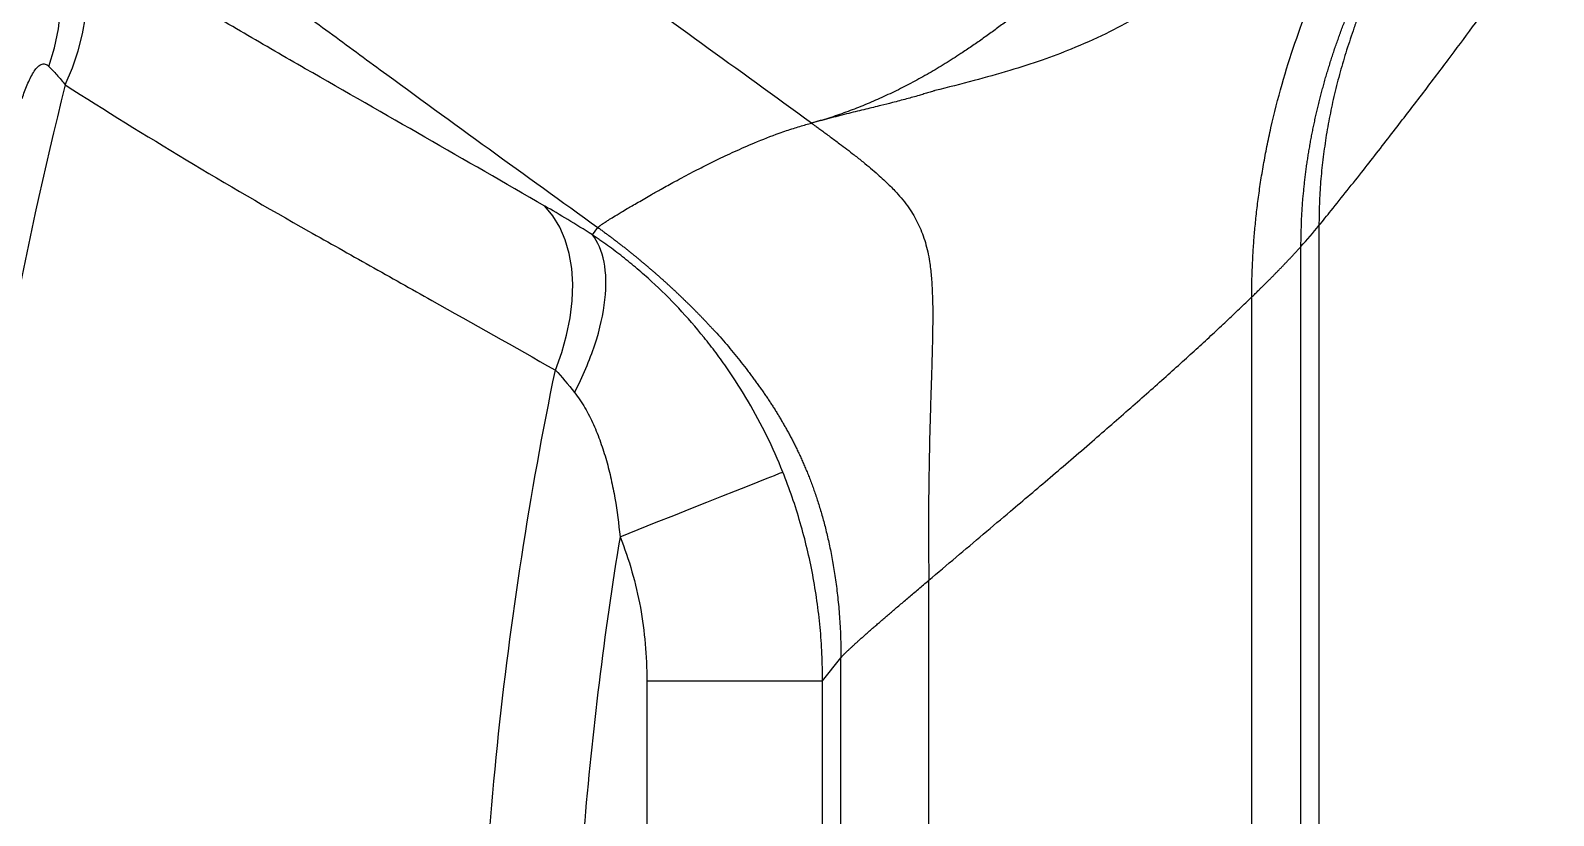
# Model space of a CAD drawing. Extents: x 412 to 492, y 622 to 766.
# Drawn here: x 464.4 to 475.19, y 684.4 to 689.96 of the extents above; entities that cross this region are included whole.
import ezdxf

# ---------------------------------------------------------------- set-up
doc = ezdxf.new("R2010")
doc.units = 0
doc.header["$MEASUREMENT"] = 0
doc.layers.add('1', color=4, linetype='Continuous')
doc.layers.add('GEOMETRY', color=4, linetype='Continuous', lineweight=25)

# ---------------------------------------------------------------- blocks, each defined once
blk = doc.blocks.new('2024 Beam 220V LL')
at = {"layer": 'GEOMETRY'}
for p, q in [((56.429, 45.757), (56.469, 45.808)), ((61.575, 45.822), (61.575, 34.566)), ((61.448, 34.695), (61.448, 45.674)), ((61.099, 34.934), (61.099, 45.317)), ((58.812, 35.834), (58.812, 43.311)), ((58.06, 42.599), (58.189, 42.762)), ((58.189, 36.087), (58.189, 42.762)), ((56.815, 42.599), (56.815, 36.249)), ((58.06, 36.25), (58.06, 42.599))]:
    blk.add_line(p, q, dxfattribs=at)
at = {"layer": 'GEOMETRY', "flags": 128}
for points in [[(52.58, 46.949), (52.62, 47.081), (52.648, 47.215), (52.662, 47.349), (52.663, 47.48), (52.651, 47.608), (52.625, 47.731), (52.587, 47.848), (52.536, 47.956), (52.473, 48.054), (52.399, 48.142)], [(52.58, 46.949), (52.62, 47.081), (52.648, 47.215), (52.662, 47.349), (52.663, 47.48), (52.651, 47.608), (52.625, 47.731), (52.587, 47.848), (52.536, 47.956), (52.473, 48.054), (52.399, 48.142)], [(52.696, 46.818), (52.747, 46.938), (52.787, 47.059), (52.818, 47.179), (52.838, 47.298), (52.848, 47.413), (52.846, 47.524), (52.834, 47.629), (52.811, 47.728), (52.778, 47.818), (52.734, 47.9), (52.681, 47.971)], [(52.696, 46.818), (52.747, 46.938), (52.787, 47.059), (52.818, 47.179), (52.838, 47.298), (52.848, 47.413), (52.846, 47.524), (52.834, 47.629), (52.811, 47.728), (52.778, 47.818), (52.734, 47.9), (52.681, 47.971)], [(56.167, 44.799), (56.212, 44.923), (56.247, 45.046), (56.272, 45.169), (56.286, 45.29), (56.29, 45.407), (56.283, 45.519), (56.265, 45.624), (56.236, 45.722), (56.198, 45.812), (56.15, 45.891), (56.092, 45.96)], [(56.625, 43.619), (56.754, 43.67), (56.882, 43.721), (57.006, 43.77), (57.126, 43.818), (57.239, 43.863), (57.345, 43.905), (57.442, 43.943), (57.528, 43.978), (57.604, 44.008), (57.667, 44.033), (57.718, 44.053), (57.755, 44.068), (57.778, 44.077)]]:
    blk.add_lwpolyline(points, dxfattribs=at)
at = {"layer": 'GEOMETRY'}
for points, knots in [([(57.981, 46.548), (57.461, 46.923), (56.942, 47.3), (56.163, 47.871), (55.903, 48.062), (55.578, 48.301), (55.513, 48.349), (55.383, 48.445), (55.318, 48.493), (55.125, 48.638), (54.867, 48.833), (54.613, 49.033), (54.36, 49.234), (54.234, 49.336), (53.858, 49.643), (53.611, 49.851), (52.88, 50.487), (52.405, 50.924), (51.481, 51.827), (51.032, 52.291), (50.377, 53.009), (50.163, 53.251), (49.741, 53.741), (49.534, 53.989), (49.128, 54.49), (48.929, 54.743), (48.635, 55.128), (48.539, 55.256), (48.395, 55.451), (48.347, 55.516), (48.252, 55.646), (48.205, 55.711), (47.778, 56.297), (47.401, 56.819), (47.027, 57.34)], [0, 0, 0, 0, 0.125, 0.125, 0.1875, 0.1875, 0.203125, 0.203125, 0.21875, 0.21875, 0.25, 0.28125, 0.28125, 0.3125, 0.3125, 0.375, 0.375, 0.5, 0.5, 0.625, 0.625, 0.6875, 0.6875, 0.75, 0.75, 0.8125, 0.8125, 0.84375, 0.84375, 0.859375, 0.859375, 0.875, 0.875, 1, 1, 1, 1]), ([(45.765, 56.551), (46.132, 56.034), (46.501, 55.519), (46.919, 54.939), (46.965, 54.875), (47.058, 54.746), (47.105, 54.682), (47.245, 54.49), (47.34, 54.362), (47.627, 53.981), (47.821, 53.73), (48.416, 52.985), (48.826, 52.498), (49.357, 51.903), (49.464, 51.785), (49.68, 51.55), (49.788, 51.433), (50.116, 51.085), (50.338, 50.857), (51.012, 50.181), (51.474, 49.743), (52.184, 49.105), (52.424, 48.896), (52.91, 48.484), (53.156, 48.281), (53.653, 47.882), (53.905, 47.686), (54.286, 47.397), (54.413, 47.302), (54.606, 47.161), (54.67, 47.114), (54.798, 47.02), (54.862, 46.973), (55.44, 46.55), (55.954, 46.178), (56.469, 45.808)], [0, 0, 0, 0, 0.125, 0.125, 0.140625, 0.140625, 0.15625, 0.15625, 0.1875, 0.1875, 0.25, 0.25, 0.375, 0.375, 0.40625, 0.40625, 0.4375, 0.4375, 0.5, 0.5, 0.625, 0.625, 0.6875, 0.6875, 0.75, 0.75, 0.8125, 0.8125, 0.84375, 0.84375, 0.859375, 0.859375, 0.875, 0.875, 1, 1, 1, 1]), ([(64.901, 51.001), (64.878, 50.983), (64.832, 50.946), (64.764, 50.891), (64.697, 50.835), (64.63, 50.78), (64.565, 50.724), (64.499, 50.669), (64.435, 50.614), (64.371, 50.558), (64.308, 50.503), (64.245, 50.447), (64.183, 50.392), (64.122, 50.337), (64.062, 50.282), (64.002, 50.226), (63.943, 50.171), (63.885, 50.116), (63.827, 50.061), (63.77, 50.005), (63.535, 49.776), (63.151, 49.372), (62.727, 48.851), (62.424, 48.416), (62.212, 48.07), (62.03, 47.725), (61.916, 47.466), (61.852, 47.298), (61.823, 47.221), (61.797, 47.143), (61.771, 47.065), (61.748, 46.988), (61.725, 46.91), (61.705, 46.833), (61.685, 46.755), (61.668, 46.677), (61.652, 46.6), (61.637, 46.522), (61.624, 46.444), (61.613, 46.366), (61.603, 46.289), (61.594, 46.211), (61.587, 46.133), (61.582, 46.055), (61.578, 45.977), (61.576, 45.9), (61.576, 45.848), (61.575, 45.822)], [0, 0, 0, 0, 0.0138767, 0.027668, 0.0413743, 0.0549959, 0.0685331, 0.0819863, 0.0953558, 0.1086419, 0.121845, 0.1349655, 0.1480037, 0.1609601, 0.1738349, 0.1866285, 0.1993415, 0.2119741, 0.2245268, 0.2370001, 0.2493942, 0.3794626, 0.4994242, 0.5658746, 0.6295447, 0.690681, 0.7495615, 0.7626219, 0.7756002, 0.7885003, 0.8013263, 0.8140823, 0.8267725, 0.8394012, 0.8519726, 0.8644911, 0.8769611, 0.8893871, 0.9017737, 0.9141254, 0.9264467, 0.9387424, 0.9510171, 0.9632755, 0.9755223, 0.9877622, 1, 1, 1, 1]), ([(61.099, 45.317), (61.099, 45.332), (61.099, 45.364), (61.1, 45.412), (61.101, 45.461), (61.103, 45.511), (61.105, 45.562), (61.108, 45.614), (61.111, 45.667), (61.115, 45.722), (61.119, 45.777), (61.125, 45.833), (61.13, 45.89), (61.137, 45.949), (61.145, 46.008), (61.153, 46.068), (61.162, 46.129), (61.172, 46.191), (61.183, 46.254), (61.194, 46.318), (61.207, 46.383), (61.221, 46.449), (61.253, 46.596), (61.31, 46.82), (61.402, 47.112), (61.504, 47.389), (61.612, 47.647), (61.73, 47.897), (61.863, 48.154), (62.023, 48.431), (62.207, 48.721), (62.392, 48.985), (62.536, 49.176), (62.632, 49.297), (62.697, 49.378), (62.763, 49.457), (62.83, 49.535), (62.898, 49.613), (62.944, 49.664), (62.967, 49.69)], [0, 0, 0, 0, 0.009641, 0.019499, 0.029575, 0.039868, 0.05038, 0.061109, 0.072056, 0.083222, 0.094607, 0.106211, 0.118034, 0.130077, 0.14234, 0.154823, 0.167528, 0.180454, 0.193602, 0.206973, 0.220566, 0.234383, 0.248423, 0.313603, 0.376598, 0.437395, 0.49596, 0.548883, 0.608255, 0.67409, 0.746402, 0.819807, 0.872884, 0.894089, 0.915288, 0.936481, 0.957666, 0.97884, 1, 1, 1, 1]), ([(61.448, 45.674), (61.448, 45.686), (61.448, 45.712), (61.449, 45.75), (61.45, 45.788), (61.451, 45.826), (61.452, 45.864), (61.454, 45.902), (61.457, 45.941), (61.459, 45.979), (61.462, 46.017), (61.466, 46.055), (61.47, 46.093), (61.474, 46.132), (61.478, 46.17), (61.483, 46.208), (61.488, 46.246), (61.494, 46.285), (61.5, 46.323), (61.506, 46.361), (61.513, 46.4), (61.52, 46.438), (61.527, 46.476), (61.535, 46.515), (61.543, 46.553), (61.551, 46.591), (61.56, 46.63), (61.569, 46.668), (61.579, 46.707), (61.588, 46.745), (61.599, 46.783), (61.609, 46.822), (61.62, 46.86), (61.631, 46.899), (61.643, 46.937), (61.655, 46.976), (61.667, 47.014), (61.68, 47.053), (61.693, 47.092), (61.707, 47.13), (61.72, 47.169), (61.735, 47.207), (61.749, 47.246), (61.764, 47.285), (61.779, 47.323), (61.795, 47.362), (61.811, 47.401), (61.827, 47.439), (61.844, 47.478), (61.861, 47.517), (61.878, 47.555), (61.896, 47.594), (61.914, 47.633), (61.932, 47.672), (61.96, 47.729), (61.998, 47.804), (62.046, 47.897), (62.097, 47.991), (62.15, 48.084), (62.205, 48.178), (62.262, 48.271), (62.321, 48.365), (62.382, 48.458), (62.445, 48.552), (62.51, 48.646), (62.578, 48.739), (62.647, 48.833), (62.718, 48.927), (62.792, 49.02), (62.867, 49.114), (62.945, 49.208), (63.024, 49.302), (63.106, 49.396), (63.161, 49.458), (63.189, 49.489)], [0, 0, 0, 0, 0.008873, 0.01775, 0.026632, 0.03552, 0.044413, 0.053314, 0.062223, 0.07114, 0.080067, 0.089004, 0.097952, 0.106911, 0.115883, 0.124868, 0.133868, 0.142882, 0.151911, 0.160957, 0.17002, 0.1791, 0.188199, 0.197318, 0.206456, 0.215614, 0.224794, 0.233996, 0.243221, 0.252469, 0.261742, 0.271039, 0.280362, 0.289711, 0.299087, 0.30849, 0.317921, 0.327382, 0.336872, 0.346392, 0.355942, 0.365525, 0.375139, 0.384786, 0.394466, 0.40418, 0.413928, 0.423712, 0.433531, 0.443386, 0.453278, 0.463207, 0.473175, 0.483181, 0.493225, 0.517545, 0.54209, 0.566867, 0.591883, 0.617145, 0.64266, 0.668433, 0.694472, 0.720782, 0.74737, 0.77424, 0.801398, 0.828849, 0.8566, 0.884654, 0.913016, 0.941692, 0.970685, 1, 1, 1, 1]), ([(61.432, 49.403), (61.418, 49.388), (61.389, 49.355), (61.347, 49.306), (61.303, 49.255), (61.258, 49.202), (61.212, 49.148), (61.165, 49.093), (61.118, 49.037), (61.069, 48.979), (61.019, 48.921), (60.968, 48.861), (60.916, 48.801), (60.863, 48.74), (60.809, 48.678), (60.755, 48.615), (60.699, 48.552), (60.642, 48.489), (60.585, 48.425), (60.527, 48.361), (60.467, 48.296), (60.407, 48.232), (60.346, 48.167), (60.284, 48.103), (60.222, 48.038), (60.158, 47.974), (60.094, 47.91), (60.029, 47.847), (59.963, 47.783), (59.896, 47.721), (59.829, 47.659), (59.761, 47.598), (59.692, 47.537), (59.622, 47.477), (59.552, 47.419), (59.481, 47.361), (59.409, 47.304), (59.336, 47.249), (59.263, 47.195), (59.189, 47.142), (59.115, 47.09), (59.046, 47.044), (58.984, 47.004), (58.927, 46.969), (58.871, 46.934), (58.814, 46.901), (58.756, 46.868), (58.698, 46.837), (58.64, 46.806), (58.582, 46.777), (58.523, 46.749), (58.464, 46.722), (58.405, 46.696), (58.345, 46.671), (58.285, 46.647), (58.225, 46.625), (58.165, 46.603), (58.104, 46.583), (58.043, 46.565), (58.001, 46.554), (57.981, 46.548)], [0, 0, 0, 0, 0.013719, 0.027874, 0.04245, 0.057432, 0.072805, 0.088553, 0.104661, 0.121115, 0.137898, 0.154997, 0.172395, 0.190078, 0.208031, 0.226239, 0.244686, 0.263359, 0.282241, 0.301318, 0.320576, 0.339998, 0.359572, 0.379283, 0.399116, 0.419058, 0.439096, 0.459215, 0.479404, 0.499648, 0.519935, 0.540252, 0.560588, 0.580929, 0.601265, 0.621583, 0.641875, 0.662128, 0.682334, 0.702482, 0.722565, 0.742575, 0.757345, 0.772068, 0.786741, 0.801362, 0.81593, 0.830441, 0.844895, 0.859291, 0.873627, 0.887903, 0.902119, 0.916275, 0.930371, 0.944409, 0.958388, 0.972312, 0.986182, 1, 1, 1, 1]), ([(62.06, 48.947), (62.048, 48.934), (62.026, 48.908), (61.992, 48.869), (61.958, 48.831), (61.926, 48.793), (61.893, 48.756), (61.861, 48.72), (61.83, 48.684), (61.799, 48.649), (61.768, 48.614), (61.738, 48.58), (61.708, 48.547), (61.678, 48.514), (61.649, 48.482), (61.621, 48.45), (61.592, 48.419), (61.564, 48.389), (61.537, 48.358), (61.509, 48.329), (61.482, 48.3), (61.455, 48.271), (61.429, 48.243), (61.403, 48.216), (61.377, 48.189), (61.351, 48.162), (61.326, 48.136), (61.301, 48.11), (61.276, 48.085), (61.251, 48.06), (61.227, 48.036), (61.202, 48.012), (61.178, 47.988), (61.154, 47.965), (61.13, 47.942), (61.107, 47.92), (61.083, 47.898), (61.06, 47.876), (61.037, 47.855), (61.014, 47.834), (60.99, 47.813), (60.968, 47.793), (60.945, 47.772), (60.922, 47.753), (60.899, 47.733), (60.876, 47.714), (60.853, 47.695), (60.781, 47.635), (60.657, 47.538), (60.474, 47.41), (60.277, 47.29), (60.059, 47.174), (59.836, 47.075), (59.608, 46.99), (59.377, 46.916), (59.123, 46.845), (58.945, 46.8), (58.85, 46.776), (58.847, 46.775)], [0, 0, 0, 0, 0.013793, 0.02734, 0.040644, 0.053712, 0.066547, 0.079154, 0.091538, 0.103703, 0.115654, 0.127396, 0.138933, 0.150271, 0.161413, 0.172365, 0.183131, 0.193716, 0.204125, 0.214363, 0.224434, 0.234342, 0.244093, 0.253691, 0.26314, 0.272446, 0.281612, 0.290644, 0.299546, 0.308322, 0.316978, 0.325518, 0.333947, 0.342268, 0.350487, 0.358608, 0.366636, 0.374576, 0.382431, 0.390207, 0.397909, 0.40554, 0.413105, 0.420609, 0.428057, 0.435451, 0.442798, 0.450102, 0.505116, 0.559853, 0.616332, 0.67665, 0.742967, 0.797913, 0.858192, 0.92454, 0.997693, 1, 1, 1, 1]), ([(61.575, 45.822), (61.59, 45.839), (61.618, 45.875), (61.724, 46.006), (61.887, 46.21), (62.1, 46.484), (62.3, 46.744), (62.487, 46.99), (62.66, 47.224), (62.821, 47.444), (62.97, 47.651), (63.107, 47.845), (63.233, 48.025), (63.349, 48.192), (63.421, 48.299), (63.456, 48.35)], [0, 0, 0, 0, 0.02094, 0.042056, 0.155543, 0.26375, 0.366676, 0.464323, 0.556689, 0.643775, 0.72558, 0.802106, 0.873351, 0.939315, 1, 1, 1, 1]), ([(54.396, 46.933), (54.251, 47.016), (54.107, 47.099), (53.819, 47.268), (53.676, 47.353), (53.247, 47.613), (52.963, 47.79), (52.681, 47.971)], [0, 0, 0, 0, 0.25, 0.25, 0.5, 0.5, 1, 1, 1, 1]), ([(52.39, 46.723), (52.402, 46.756), (52.414, 46.788), (52.433, 46.835), (52.44, 46.85), (52.455, 46.879), (52.462, 46.893), (52.478, 46.918), (52.486, 46.93), (52.504, 46.95), (52.514, 46.958), (52.529, 46.965), (52.534, 46.966), (52.543, 46.967), (52.548, 46.967), (52.563, 46.963), (52.572, 46.957), (52.58, 46.949)], [0, 0, 0, 0, 0.25, 0.25, 0.375, 0.375, 0.5, 0.5, 0.625, 0.625, 0.75, 0.75, 0.8125, 0.8125, 0.875, 0.875, 1, 1, 1, 1]), ([(52.39, 46.723), (52.402, 46.756), (52.414, 46.788), (52.433, 46.835), (52.44, 46.85), (52.455, 46.879), (52.462, 46.893), (52.478, 46.918), (52.486, 46.93), (52.504, 46.95), (52.514, 46.958), (52.529, 46.965), (52.534, 46.966), (52.543, 46.967), (52.548, 46.967), (52.563, 46.963), (52.572, 46.957), (52.58, 46.949)], [0, 0, 0, 0, 0.25, 0.25, 0.375, 0.375, 0.5, 0.5, 0.625, 0.625, 0.75, 0.75, 0.8125, 0.8125, 0.875, 0.875, 1, 1, 1, 1]), ([(52.58, 46.949), (52.598, 46.931), (52.617, 46.911), (52.656, 46.867), (52.676, 46.843), (52.696, 46.818)], [0, 0, 0, 0, 0.5, 0.5, 1, 1, 1, 1]), ([(52.58, 46.949), (52.598, 46.931), (52.617, 46.911), (52.656, 46.867), (52.676, 46.843), (52.696, 46.818)], [0, 0, 0, 0, 0.5, 0.5, 1, 1, 1, 1]), ([(52.696, 46.818), (52.395, 45.617), (52.166, 44.396), (51.993, 42.999), (51.975, 42.843), (51.942, 42.532), (51.926, 42.375), (51.883, 41.906), (51.859, 41.594), (51.821, 40.967), (51.806, 40.654), (51.788, 40.027), (51.783, 39.713), (51.784, 39.085), (51.789, 38.772), (51.808, 38.145), (51.823, 37.833), (51.882, 36.895), (51.941, 36.271), (52.038, 35.492), (52.059, 35.337), (52.103, 35.026), (52.126, 34.871), (52.199, 34.406), (52.252, 34.097), (52.426, 33.174), (52.561, 32.562), (52.715, 31.954)], [0, 0, 0, 0, 0.25, 0.25, 0.28125, 0.28125, 0.3125, 0.3125, 0.375, 0.375, 0.4375, 0.4375, 0.5, 0.5, 0.5625, 0.5625, 0.625, 0.625, 0.75, 0.75, 0.78125, 0.78125, 0.8125, 0.8125, 0.875, 0.875, 1, 1, 1, 1]), ([(52.696, 46.818), (52.395, 45.617), (52.166, 44.396), (51.993, 42.999), (51.975, 42.843), (51.942, 42.532), (51.926, 42.375), (51.883, 41.906), (51.859, 41.594), (51.821, 40.967), (51.806, 40.654), (51.788, 40.027), (51.783, 39.713), (51.784, 39.085), (51.789, 38.772), (51.808, 38.145), (51.823, 37.833), (51.882, 36.895), (51.941, 36.271), (52.038, 35.492), (52.059, 35.337), (52.103, 35.026), (52.126, 34.871), (52.199, 34.406), (52.252, 34.097), (52.426, 33.174), (52.561, 32.562), (52.715, 31.954)], [0, 0, 0, 0, 0.25, 0.25, 0.28125, 0.28125, 0.3125, 0.3125, 0.375, 0.375, 0.4375, 0.4375, 0.5, 0.5, 0.5625, 0.5625, 0.625, 0.625, 0.75, 0.75, 0.78125, 0.78125, 0.8125, 0.8125, 0.875, 0.875, 1, 1, 1, 1]), ([(52.696, 46.818), (53.262, 46.457), (53.836, 46.112), (54.491, 45.742), (54.564, 45.702), (54.709, 45.62), (54.928, 45.497), (55.146, 45.374), (55.584, 45.128), (55.875, 44.964), (56.167, 44.799)], [0, 0, 0, 0, 0.5, 0.5, 0.5625, 0.5625, 0.625, 0.75, 0.75, 1, 1, 1, 1]), ([(58.847, 46.775), (58.835, 46.771), (58.812, 46.764), (58.778, 46.754), (58.725, 46.738), (58.651, 46.718), (58.561, 46.694), (58.465, 46.67), (58.362, 46.645), (58.263, 46.621), (58.201, 46.605), (58.178, 46.599)], [0, 0, 0, 0, 0.052533, 0.105, 0.157402, 0.289265, 0.438017, 0.560674, 0.718985, 0.898867, 1, 1, 1, 1]), ([(56.469, 45.808), (56.469, 45.808), (56.471, 45.81), (56.473, 45.812), (56.475, 45.814), (56.478, 45.817), (56.482, 45.82), (56.486, 45.823), (56.49, 45.826), (56.495, 45.83), (56.5, 45.833), (56.507, 45.838), (56.513, 45.842), (56.525, 45.85), (56.545, 45.863), (56.581, 45.885), (56.626, 45.912), (56.672, 45.94), (56.712, 45.963), (56.753, 45.987), (56.799, 46.014), (56.853, 46.045), (56.923, 46.084), (57.001, 46.127), (57.076, 46.168), (57.139, 46.201), (57.197, 46.231), (57.273, 46.269), (57.374, 46.318), (57.484, 46.368), (57.611, 46.423), (57.712, 46.462), (57.803, 46.494), (57.852, 46.51), (57.898, 46.524), (57.94, 46.537), (57.968, 46.544), (57.981, 46.548)], [0, 0, 0, 0, 0.008192, 0.016624, 0.025297, 0.034209, 0.043359, 0.052745, 0.062366, 0.072222, 0.082311, 0.09263, 0.103175, 0.113942, 0.143202, 0.184077, 0.236355, 0.272726, 0.300113, 0.331873, 0.365136, 0.396181, 0.440448, 0.497499, 0.53542, 0.570138, 0.601797, 0.630444, 0.691377, 0.760697, 0.797686, 0.884987, 0.910842, 0.935304, 0.958338, 0.979912, 1, 1, 1, 1]), ([(57.981, 46.548), (57.988, 46.543), (58.004, 46.531), (58.028, 46.514), (58.055, 46.494), (58.083, 46.474), (58.114, 46.451), (58.146, 46.427), (58.204, 46.384), (58.271, 46.333), (58.363, 46.26), (58.448, 46.189), (58.529, 46.113), (58.609, 46.03), (58.682, 45.936), (58.746, 45.823), (58.783, 45.723), (58.805, 45.636), (58.82, 45.558), (58.83, 45.465), (58.837, 45.354), (58.841, 45.208), (58.838, 45.02), (58.833, 44.821), (58.827, 44.648), (58.823, 44.502), (58.818, 44.345), (58.815, 44.178), (58.812, 43.997), (58.81, 43.84), (58.81, 43.709), (58.81, 43.606), (58.81, 43.494), (58.811, 43.416), (58.812, 43.376)], [0, 0, 0, 0, 0.006851, 0.014428, 0.022718, 0.031708, 0.041388, 0.051746, 0.062771, 0.096836, 0.118592, 0.156996, 0.189936, 0.217735, 0.265746, 0.311432, 0.359228, 0.383743, 0.408794, 0.443829, 0.479708, 0.516491, 0.578552, 0.642749, 0.678957, 0.716379, 0.756448, 0.799236, 0.843525, 0.893148, 0.916487, 0.942072, 0.969905, 1, 1, 1, 1]), ([(56.303, 44.64), (56.361, 44.753), (56.41, 44.867), (56.483, 45.09), (56.507, 45.197), (56.529, 45.396), (56.527, 45.486), (56.497, 45.642), (56.469, 45.708), (56.429, 45.757)], [0, 0, 0, 0, 0.25, 0.25, 0.5, 0.5, 0.75, 0.75, 1, 1, 1, 1]), ([(57.778, 44.077), (57.709, 44.25), (57.627, 44.416), (57.488, 44.654), (57.438, 44.732), (57.36, 44.846), (57.333, 44.884), (57.277, 44.958), (57.249, 44.994), (57.105, 45.173), (56.981, 45.305), (56.815, 45.457), (56.781, 45.487), (56.713, 45.545), (56.678, 45.573), (56.608, 45.629), (56.573, 45.655), (56.519, 45.694), (56.501, 45.707), (56.474, 45.726), (56.46, 45.735), (56.447, 45.745), (56.438, 45.751), (56.433, 45.754), (56.429, 45.757)], [0, 0, 0, 0, 0.25, 0.25, 0.375, 0.375, 0.4375, 0.4375, 0.5, 0.5, 0.75, 0.75, 0.8125, 0.8125, 0.875, 0.875, 0.9375, 0.9375, 0.96875, 0.96875, 0.984375, 0.992187, 0.992187, 1, 1, 1, 1]), ([(56.469, 45.808), (56.476, 45.803), (56.49, 45.793), (56.511, 45.777), (56.531, 45.762), (56.552, 45.747), (56.572, 45.732), (56.592, 45.716), (56.612, 45.701), (56.631, 45.686), (56.651, 45.671), (56.67, 45.656), (56.689, 45.64), (56.708, 45.625), (56.727, 45.61), (56.746, 45.595), (56.764, 45.579), (56.783, 45.564), (56.801, 45.549), (56.819, 45.533), (56.837, 45.518), (56.855, 45.502), (56.873, 45.487), (56.89, 45.472), (56.908, 45.456), (56.925, 45.441), (56.943, 45.425), (56.96, 45.41), (56.977, 45.394), (56.994, 45.378), (57.011, 45.363), (57.028, 45.347), (57.044, 45.331), (57.061, 45.315), (57.077, 45.299), (57.094, 45.283), (57.11, 45.267), (57.127, 45.251), (57.143, 45.235), (57.159, 45.219), (57.175, 45.202), (57.191, 45.186), (57.207, 45.17), (57.223, 45.153), (57.239, 45.136), (57.254, 45.119), (57.27, 45.103), (57.297, 45.074), (57.334, 45.033), (57.381, 44.979), (57.427, 44.923), (57.473, 44.867), (57.503, 44.828), (57.519, 44.809)], [0, 0, 0, 0, 0.016255, 0.032441, 0.048561, 0.064615, 0.080608, 0.096541, 0.112419, 0.128245, 0.144024, 0.15976, 0.175458, 0.191123, 0.206761, 0.222377, 0.237977, 0.253568, 0.269153, 0.284734, 0.300316, 0.3159, 0.33149, 0.347089, 0.3627, 0.378327, 0.393973, 0.409641, 0.425334, 0.441057, 0.456813, 0.472606, 0.488438, 0.504314, 0.520235, 0.536204, 0.552224, 0.568297, 0.584424, 0.60061, 0.616855, 0.633163, 0.649536, 0.665976, 0.682487, 0.699069, 0.715727, 0.732462, 0.784285, 0.836904, 0.890365, 0.944714, 1, 1, 1, 1]), ([(61.099, 45.317), (61.103, 45.32), (61.112, 45.328), (61.124, 45.341), (61.137, 45.353), (61.15, 45.366), (61.163, 45.379), (61.177, 45.393), (61.191, 45.407), (61.205, 45.421), (61.22, 45.435), (61.235, 45.45), (61.25, 45.465), (61.265, 45.481), (61.281, 45.497), (61.297, 45.513), (61.313, 45.53), (61.329, 45.546), (61.345, 45.564), (61.362, 45.581), (61.379, 45.599), (61.396, 45.617), (61.413, 45.636), (61.431, 45.655), (61.442, 45.667), (61.448, 45.674)], [0, 0, 0, 0, 0.036822, 0.07423, 0.112228, 0.150818, 0.190004, 0.229789, 0.270175, 0.311165, 0.352761, 0.394967, 0.437784, 0.481214, 0.525261, 0.569925, 0.615208, 0.661114, 0.707643, 0.754796, 0.802577, 0.850986, 0.900026, 0.949696, 1, 1, 1, 1]), ([(58.812, 43.311), (58.877, 43.365), (59.005, 43.474), (59.198, 43.637), (59.373, 43.785), (59.531, 43.919), (59.674, 44.04), (59.82, 44.165), (59.965, 44.29), (60.106, 44.413), (60.24, 44.53), (60.368, 44.643), (60.49, 44.752), (60.607, 44.857), (60.717, 44.957), (60.821, 45.053), (60.919, 45.144), (61.011, 45.232), (61.071, 45.289), (61.099, 45.317)], [0, 0, 0, 0, 0.083337, 0.166674, 0.250012, 0.31004, 0.371718, 0.435046, 0.500024, 0.561056, 0.619633, 0.675755, 0.729425, 0.780642, 0.829409, 0.875726, 0.919596, 0.961019, 1, 1, 1, 1]), ([(56.167, 34.055), (56.077, 34.493), (55.997, 34.934), (55.86, 35.82), (55.803, 36.266), (55.711, 37.163), (55.676, 37.614), (55.648, 38.181), (55.643, 38.294), (55.635, 38.521), (55.631, 38.635), (55.623, 38.976), (55.62, 39.203), (55.62, 39.658), (55.623, 39.886), (55.634, 40.339), (55.642, 40.566), (55.676, 41.243), (55.71, 41.693), (55.849, 43.035), (55.986, 43.921), (56.167, 44.799)], [0, 0, 0, 0, 0.125, 0.125, 0.25, 0.25, 0.375, 0.375, 0.40625, 0.40625, 0.4375, 0.4375, 0.5, 0.5, 0.5625, 0.5625, 0.625, 0.625, 0.75, 0.75, 1, 1, 1, 1]), ([(57.519, 44.809), (57.525, 44.8), (57.539, 44.782), (57.559, 44.755), (57.578, 44.729), (57.597, 44.703), (57.616, 44.677), (57.634, 44.652), (57.651, 44.626), (57.669, 44.601), (57.686, 44.575), (57.702, 44.55), (57.719, 44.524), (57.735, 44.498), (57.75, 44.473), (57.766, 44.447), (57.781, 44.42), (57.796, 44.394), (57.811, 44.367), (57.826, 44.34), (57.841, 44.312), (57.855, 44.284), (57.87, 44.255), (57.884, 44.225), (57.899, 44.194), (57.913, 44.162), (57.928, 44.129), (57.942, 44.095), (57.957, 44.06), (57.971, 44.024), (57.985, 43.987), (57.999, 43.949), (58.012, 43.909), (58.026, 43.869), (58.039, 43.826), (58.052, 43.783), (58.065, 43.737), (58.077, 43.691), (58.089, 43.642), (58.101, 43.592), (58.112, 43.54), (58.123, 43.486), (58.133, 43.43), (58.143, 43.373), (58.152, 43.313), (58.16, 43.251), (58.167, 43.188), (58.174, 43.122), (58.179, 43.054), (58.184, 42.984), (58.187, 42.912), (58.189, 42.838), (58.189, 42.788), (58.189, 42.762)], [0, 0, 0, 0, 0.0171709, 0.034113, 0.0508432, 0.0673756, 0.0837239, 0.0999018, 0.1159235, 0.1318033, 0.1475557, 0.1631957, 0.1787386, 0.1942003, 0.2095968, 0.2249434, 0.240256, 0.2555509, 0.2708454, 0.2861577, 0.3015067, 0.3169123, 0.3323956, 0.3479785, 0.3643963, 0.3809739, 0.3977385, 0.4147181, 0.4319419, 0.4494406, 0.4672459, 0.4853908, 0.5039095, 0.5228376, 0.5422085, 0.5620512, 0.5823954, 0.6032713, 0.6247099, 0.6467434, 0.6694048, 0.6927279, 0.716748, 0.7415001, 0.7670069, 0.7932823, 0.8203407, 0.8481971, 0.8768668, 0.9063654, 0.9367093, 0.9679151, 1, 1, 1, 1]), ([(56.303, 44.64), (56.316, 44.624), (56.329, 44.606), (56.353, 44.57), (56.365, 44.552), (56.398, 44.494), (56.419, 44.454), (56.455, 44.373), (56.472, 44.331), (56.502, 44.246), (56.516, 44.203), (56.541, 44.115), (56.552, 44.07), (56.572, 43.981), (56.581, 43.936), (56.604, 43.801), (56.616, 43.71), (56.625, 43.619)], [0, 0, 0, 0, 0.0625, 0.0625, 0.125, 0.125, 0.25, 0.25, 0.375, 0.375, 0.5, 0.5, 0.625, 0.625, 0.75, 0.75, 1, 1, 1, 1]), ([(58.06, 42.599), (58.06, 42.603), (58.06, 42.607), (58.06, 42.615), (58.06, 42.627), (58.059, 42.654), (58.058, 42.71), (58.057, 42.757), (58.052, 42.852), (58.048, 42.915), (58.03, 43.102), (58.013, 43.227), (57.966, 43.473), (57.937, 43.596), (57.884, 43.778), (57.865, 43.838), (57.824, 43.959), (57.801, 44.018), (57.778, 44.077)], [0, 0, 0, 0, 0.007813, 0.007813, 0.015625, 0.03125, 0.0625, 0.125, 0.125, 0.25, 0.25, 0.5, 0.5, 0.75, 0.75, 0.875, 0.875, 1, 1, 1, 1]), ([(56.625, 43.619), (56.569, 43.275), (56.519, 42.93), (56.434, 42.238), (56.398, 41.891), (56.341, 41.193), (56.32, 40.843), (56.299, 40.316), (56.294, 40.14), (56.288, 39.787), (56.286, 39.611), (56.286, 39.081), (56.292, 38.728), (56.313, 38.199), (56.321, 38.022), (56.343, 37.671), (56.355, 37.496), (56.398, 36.971), (56.433, 36.623), (56.518, 35.929), (56.568, 35.584), (56.624, 35.241)], [0, 0, 0, 0, 0.125, 0.125, 0.25, 0.25, 0.375, 0.375, 0.4375, 0.4375, 0.5, 0.5, 0.625, 0.625, 0.6875, 0.6875, 0.75, 0.75, 0.875, 0.875, 1, 1, 1, 1]), ([(56.625, 43.619), (56.69, 43.455), (56.738, 43.288), (56.8, 42.948), (56.815, 42.775), (56.815, 42.599)], [0, 0, 0, 0, 0.5, 0.5, 1, 1, 1, 1]), ([(58.189, 42.762), (58.19, 42.763), (58.191, 42.764), (58.194, 42.767), (58.196, 42.77), (58.199, 42.773), (58.202, 42.777), (58.206, 42.78), (58.21, 42.784), (58.214, 42.789), (58.218, 42.793), (58.223, 42.798), (58.228, 42.803), (58.234, 42.808), (58.239, 42.814), (58.246, 42.819), (58.252, 42.825), (58.259, 42.832), (58.266, 42.838), (58.273, 42.845), (58.281, 42.852), (58.289, 42.86), (58.297, 42.867), (58.306, 42.875), (58.315, 42.883), (58.324, 42.891), (58.334, 42.9), (58.344, 42.909), (58.354, 42.918), (58.364, 42.927), (58.375, 42.937), (58.387, 42.947), (58.401, 42.96), (58.42, 42.976), (58.443, 42.996), (58.468, 43.017), (58.493, 43.039), (58.52, 43.062), (58.547, 43.086), (58.576, 43.111), (58.607, 43.136), (58.638, 43.163), (58.671, 43.191), (58.704, 43.219), (58.739, 43.249), (58.775, 43.279), (58.8, 43.3), (58.812, 43.311)], [0, 0, 0, 0, 0.014986, 0.030032, 0.04514, 0.060312, 0.07555, 0.090856, 0.106231, 0.121678, 0.137199, 0.152795, 0.168468, 0.18422, 0.200052, 0.215967, 0.231967, 0.248052, 0.264224, 0.280486, 0.296838, 0.313282, 0.32982, 0.346454, 0.363184, 0.380012, 0.396941, 0.41397, 0.431102, 0.448337, 0.465678, 0.483126, 0.500681, 0.53287, 0.565567, 0.598781, 0.632517, 0.666783, 0.701585, 0.73693, 0.772824, 0.809271, 0.846278, 0.88385, 0.921991, 0.960706, 1, 1, 1, 1]), ([(56.815, 42.599), (56.892, 42.599), (56.969, 42.599), (57.121, 42.599), (57.196, 42.599), (57.34, 42.599), (57.409, 42.599), (57.54, 42.599), (57.602, 42.599), (57.716, 42.599), (57.768, 42.599), (57.861, 42.599), (57.902, 42.599), (57.97, 42.599), (57.998, 42.599), (58.039, 42.599), (58.053, 42.599), (58.06, 42.599)], [0, 0, 0, 0, 0.125, 0.125, 0.25, 0.25, 0.375, 0.375, 0.5, 0.5, 0.625, 0.625, 0.75, 0.75, 0.875, 0.875, 1, 1, 1, 1])]:
    blk.add_open_spline(points, degree=3, knots=knots, dxfattribs=at)
for points in [[(56.092, 45.96), (55.526, 46.286), (54.961, 46.61), (54.396, 46.933)], [(58.178, 46.599), (58.111, 46.582), (58.046, 46.565), (57.981, 46.548)], [(56.429, 45.757), (56.31, 45.832), (56.198, 45.9), (56.092, 45.96)], [(61.448, 45.674), (61.492, 45.722), (61.534, 45.771), (61.575, 45.822)], [(56.167, 44.799), (56.212, 44.751), (56.257, 44.698), (56.303, 44.64)], [(58.812, 43.376), (58.812, 43.354), (58.812, 43.332), (58.812, 43.311)]]:
    blk.add_open_spline(points, degree=3, dxfattribs=at)

msp = doc.modelspace()

# ---------------------------------------------------------------- block references
at = {"layer": '1'}
msp.add_blockref('2024 Beam 220V LL', (411.953, 642.759), dxfattribs=at)

doc.saveas('drawing.dxf')
